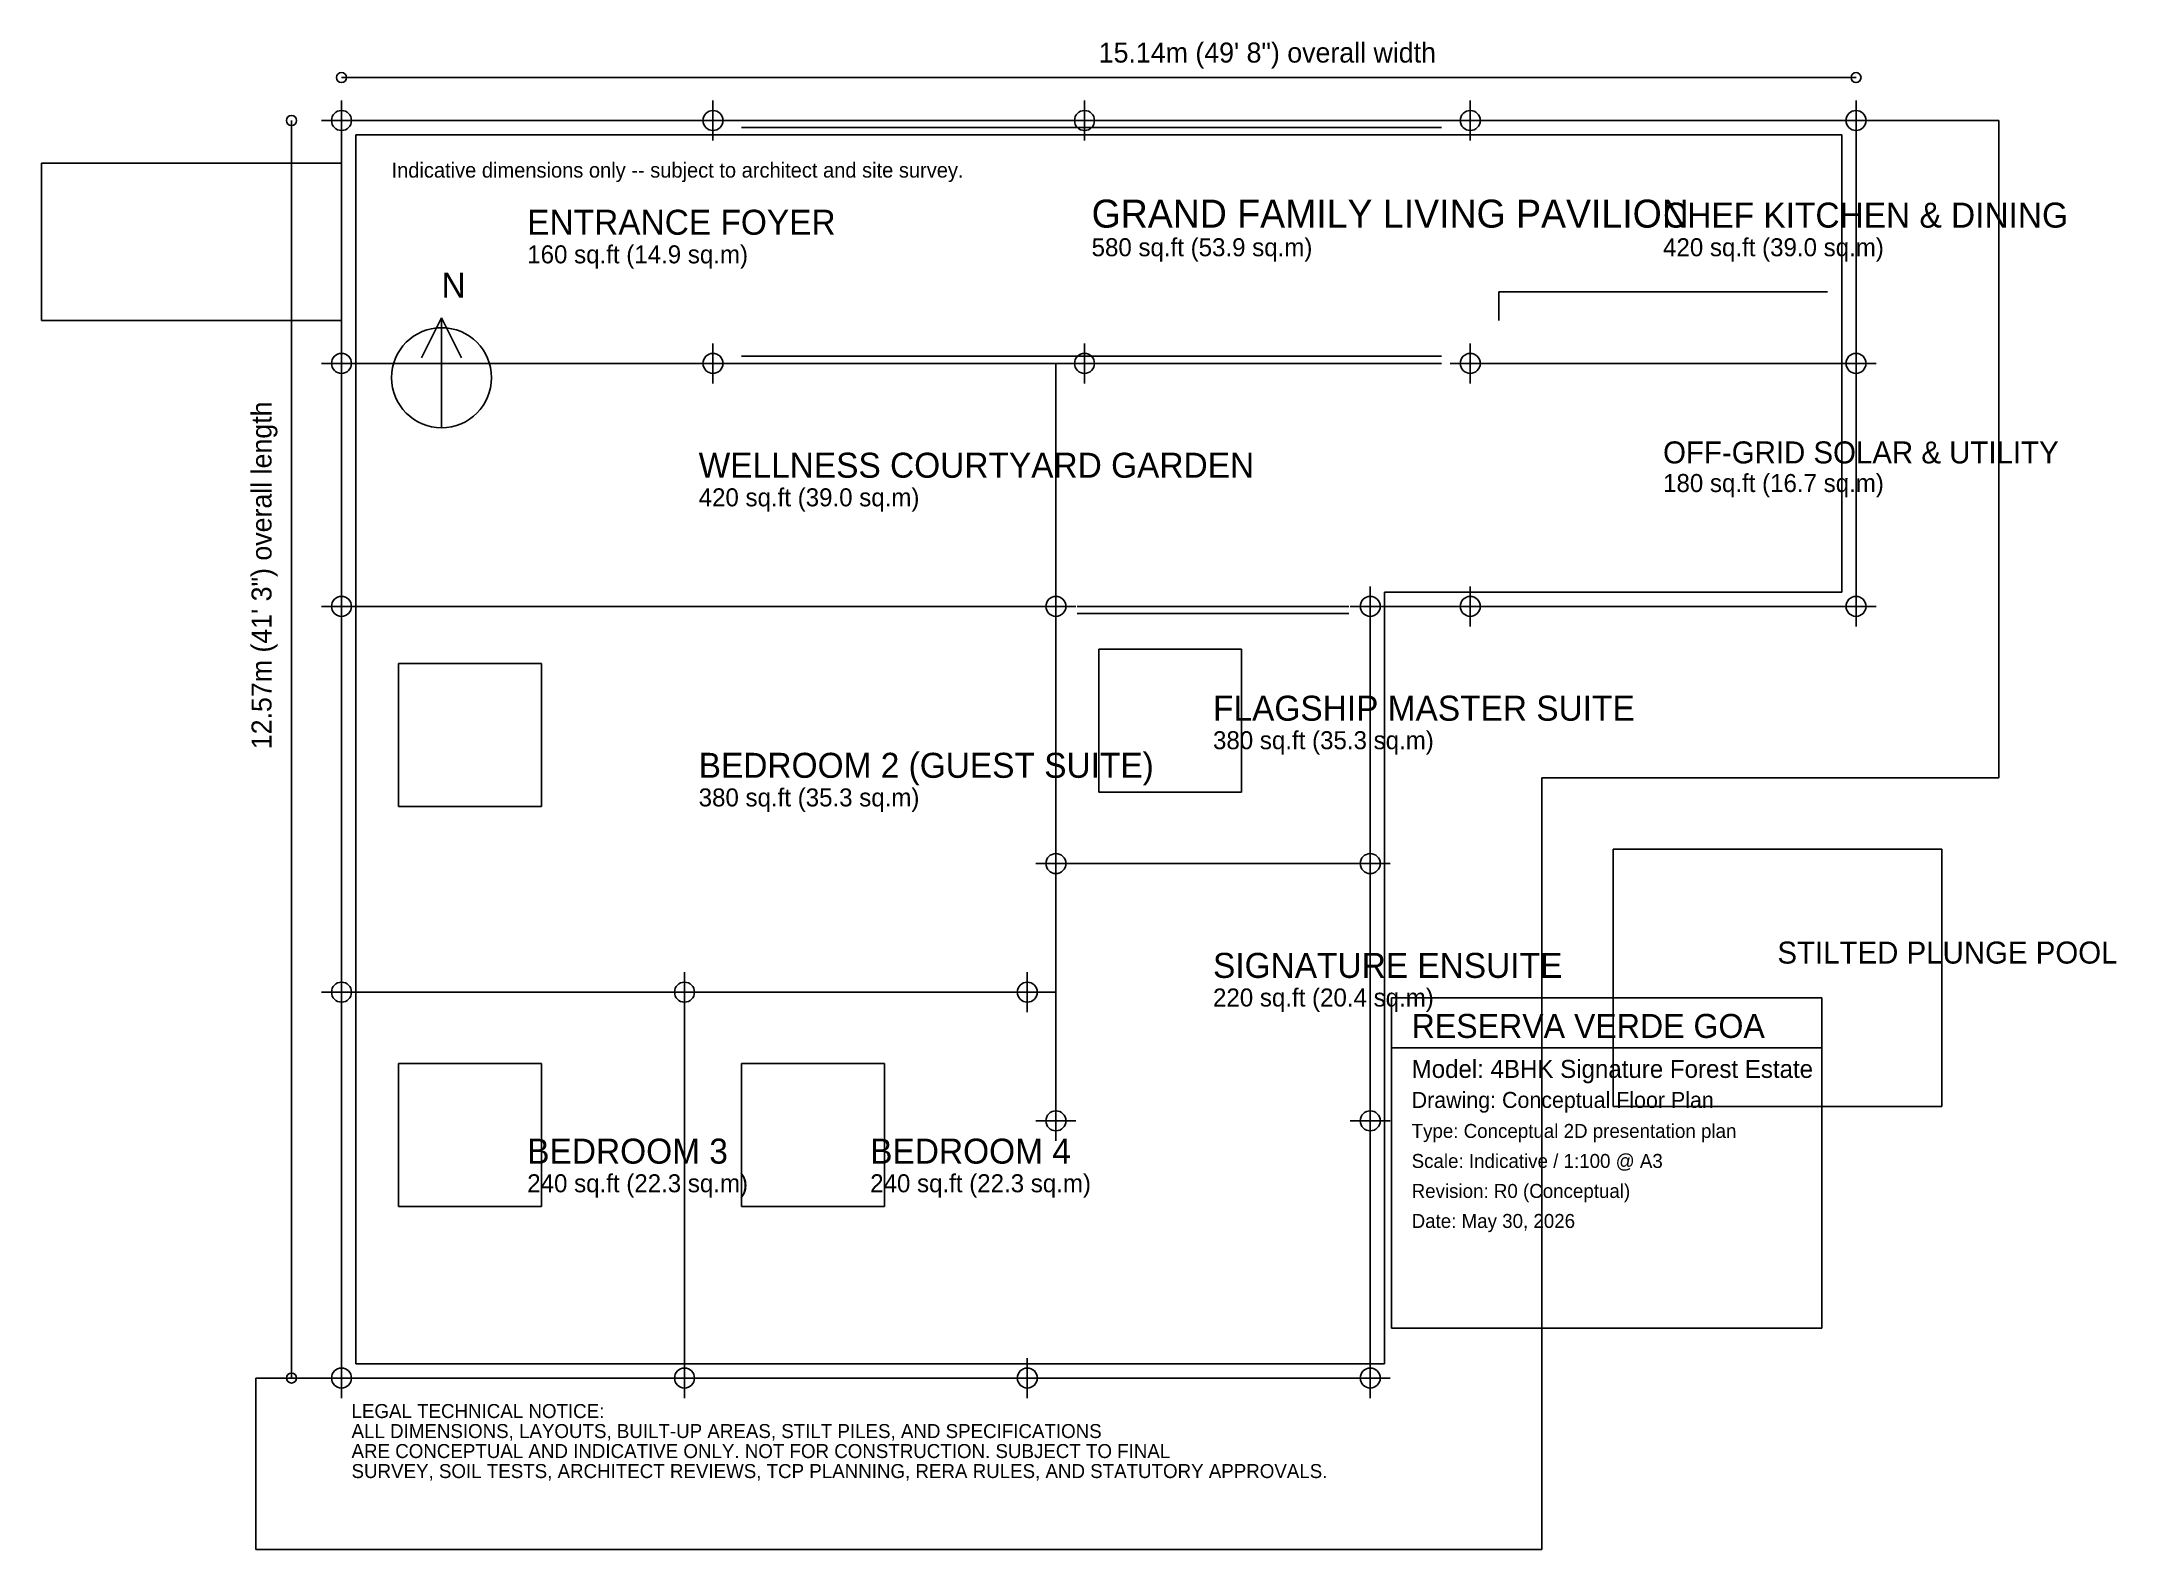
# Model space of a CAD drawing. Extents: x -3 to 17.7, y -1.7 to 13.4.
import ezdxf

# ---------------------------------------------------------------- set-up
doc = ezdxf.new("R2010")
doc.units = 0
for name, color, linetype in [('A-DECK', 30, 'CONTINUOUS'), ('A-DIMS', 8, 'CONTINUOUS'), ('A-DISCLAIMER', 8, 'CONTINUOUS'), ('A-FURN', 9, 'CONTINUOUS'), ('A-KITCHEN', 40, 'CONTINUOUS'), ('A-LANDSCAPE', 62, 'CONTINUOUS'), ('A-NORTH', 7, 'CONTINUOUS'), ('A-PATH', 22, 'CONTINUOUS'), ('A-STILT', 1, 'CONTINUOUS'), ('A-TEXT', 7, 'CONTINUOUS'), ('A-WALL-EXT', 3, 'CONTINUOUS'), ('A-WALL-INT', 4, 'CONTINUOUS'), ('A-WET', 140, 'CONTINUOUS'), ('A-WINDOW', 5, 'CONTINUOUS')]:
    doc.layers.add(name, color=color, linetype=linetype)

msp = doc.modelspace()

# ---------------------------------------------------------------- linework, layer by layer
at = {"layer": 'A-DECK'}
for p, q in [((15.143, 7.714), (15.143, 12.571)), ((15.143, 12.571), (16.571, 12.571)), ((16.571, 12.571), (16.571, 6)), ((10.286, 0), (10.286, 7.714)), ((10.286, 7.714), (15.143, 7.714)), ((16.571, 6), (12, 6)), ((12, 6), (12, -1.714)), ((-0.857, 0), (10.286, 0)), ((-0.857, -1.714), (-0.857, 0)), ((12, -1.714), (-0.857, -1.714))]:
    msp.add_line(p, q, dxfattribs=at)
at = {"layer": 'A-DIMS'}
for p, q in [((0, 13), (15.143, 13)), ((-0.5, 0), (-0.5, 12.571))]:
    msp.add_line(p, q, dxfattribs=at)
for centre in [(0, 13), (15.143, 13), (-0.5, 12.571), (-0.5, 0)]:
    msp.add_circle(centre, 0.05, dxfattribs=at)
at = {"layer": 'A-FURN'}
for p, q in [((7.571, 7.286), (9, 7.286)), ((7.571, 5.857), (7.571, 7.286)), ((9, 7.286), (9, 5.857)), ((0.571, 7.143), (2, 7.143)), ((0.571, 5.714), (0.571, 7.143)), ((2, 7.143), (2, 5.714)), ((9, 5.857), (7.571, 5.857)), ((2, 5.714), (0.571, 5.714)), ((0.571, 3.143), (2, 3.143)), ((0.571, 1.714), (0.571, 3.143)), ((2, 3.143), (2, 1.714)), ((4, 3.143), (5.429, 3.143)), ((4, 1.714), (4, 3.143)), ((5.429, 3.143), (5.429, 1.714)), ((2, 1.714), (0.571, 1.714)), ((5.429, 1.714), (4, 1.714))]:
    msp.add_line(p, q, dxfattribs=at)
at = {"layer": 'A-KITCHEN'}
for q in [(14.857, 10.857), (11.571, 10.571)]:
    msp.add_line((11.571, 10.857), q, dxfattribs=at)
at = {"layer": 'A-LANDSCAPE'}
for p, q in [((0, 10.143), (7.143, 10.143)), ((0, 7.714), (0, 10.143)), ((7.143, 10.143), (7.143, 7.714)), ((7.143, 7.714), (0, 7.714))]:
    msp.add_line(p, q, dxfattribs=at)
at = {"layer": 'A-NORTH'}
for p, q in [((1, 10.6), (0.8, 10.2)), ((1, 9.5), (1, 10.6)), ((1, 10.6), (1.2, 10.2))]:
    msp.add_line(p, q, dxfattribs=at)
msp.add_circle((1, 10), 0.5, dxfattribs=at)
at = {"layer": 'A-PATH'}
for p, q in [((-3, 12.143), (0, 12.143)), ((-3, 12.143), (-3, 10.571)), ((-3, 10.571), (0, 10.571))]:
    msp.add_line(p, q, dxfattribs=at)
at = {"layer": 'A-STILT'}
for p, q in [((0, 12.371), (0, 12.771)), ((3.714, 12.371), (3.714, 12.771)), ((7.429, 12.371), (7.429, 12.771)), ((11.286, 12.371), (11.286, 12.771)), ((15.143, 12.371), (15.143, 12.771)), ((-0.2, 12.571), (0.2, 12.571)), ((3.514, 12.571), (3.914, 12.571)), ((7.229, 12.571), (7.629, 12.571)), ((11.086, 12.571), (11.486, 12.571)), ((14.943, 12.571), (15.343, 12.571)), ((0, 9.943), (0, 10.343)), ((3.714, 9.943), (3.714, 10.343)), ((7.429, 9.943), (7.429, 10.343)), ((11.286, 9.943), (11.286, 10.343)), ((15.143, 9.943), (15.143, 10.343)), ((-0.2, 10.143), (0.2, 10.143)), ((3.514, 10.143), (3.914, 10.143)), ((7.229, 10.143), (7.629, 10.143)), ((11.086, 10.143), (11.486, 10.143)), ((14.943, 10.143), (15.343, 10.143)), ((0, 7.514), (0, 7.914)), ((7.143, 7.514), (7.143, 7.914)), ((10.286, 7.514), (10.286, 7.914)), ((11.286, 7.514), (11.286, 7.914)), ((15.143, 7.514), (15.143, 7.914)), ((-0.2, 7.714), (0.2, 7.714)), ((6.943, 7.714), (7.343, 7.714)), ((10.086, 7.714), (10.486, 7.714)), ((11.086, 7.714), (11.486, 7.714)), ((14.943, 7.714), (15.343, 7.714)), ((7.143, 4.943), (7.143, 5.343)), ((10.286, 4.943), (10.286, 5.343)), ((6.943, 5.143), (7.343, 5.143)), ((10.086, 5.143), (10.486, 5.143)), ((0, 3.657), (0, 4.057)), ((3.429, 3.657), (3.429, 4.057)), ((6.857, 3.657), (6.857, 4.057)), ((-0.2, 3.857), (0.2, 3.857)), ((3.229, 3.857), (3.629, 3.857)), ((6.657, 3.857), (7.057, 3.857)), ((7.143, 2.371), (7.143, 2.771)), ((10.286, 2.371), (10.286, 2.771)), ((6.943, 2.571), (7.343, 2.571)), ((10.086, 2.571), (10.486, 2.571)), ((-0.2, 0), (0.2, 0)), ((0, -0.2), (0, 0.2)), ((3.229, 0), (3.629, 0)), ((3.429, -0.2), (3.429, 0.2)), ((6.657, 0), (7.057, 0)), ((6.857, -0.2), (6.857, 0.2)), ((10.086, 0), (10.486, 0)), ((10.286, -0.2), (10.286, 0.2))]:
    msp.add_line(p, q, dxfattribs=at)
for centre in [(0, 12.571), (3.714, 12.571), (7.429, 12.571), (11.286, 12.571), (15.143, 12.571), (0, 10.143), (3.714, 10.143), (7.429, 10.143), (11.286, 10.143), (15.143, 10.143), (0, 7.714), (7.143, 7.714), (10.286, 7.714), (11.286, 7.714), (15.143, 7.714), (7.143, 5.143), (10.286, 5.143), (0, 3.857), (3.429, 3.857), (6.857, 3.857), (7.143, 2.571), (10.286, 2.571), (0, 0), (3.429, 0), (6.857, 0), (10.286, 0)]:
    msp.add_circle(centre, 0.1, dxfattribs=at)
at = {"layer": 'A-TEXT'}
for p, q in [((14.8, 3.8), (10.5, 3.8)), ((10.5, 3.8), (10.5, 0.5)), ((14.8, 0.5), (14.8, 3.8)), ((10.5, 3.3), (14.8, 3.3)), ((10.5, 0.5), (14.8, 0.5))]:
    msp.add_line(p, q, dxfattribs=at)
at = {"layer": 'A-WALL-EXT'}
for p, q in [((0, 12.571), (15.143, 12.571)), ((0, 0), (0, 12.571)), ((15.143, 12.571), (15.143, 7.714)), ((0.143, 12.429), (15, 12.429)), ((0.143, 0.143), (0.143, 12.429)), ((15, 12.429), (15, 7.857)), ((15.143, 7.714), (10.286, 7.714)), ((10.286, 7.714), (10.286, 0)), ((15, 7.857), (10.429, 7.857)), ((10.429, 7.857), (10.429, 0.143)), ((10.286, 0), (0, 0)), ((10.429, 0.143), (0.143, 0.143))]:
    msp.add_line(p, q, dxfattribs=at)
at = {"layer": 'A-WALL-INT'}
for p, q in [((11.286, 10.143), (15.143, 10.143)), ((7.143, 7.714), (7.143, 2.571)), ((7.143, 5.143), (10.286, 5.143)), ((0, 3.857), (7.143, 3.857)), ((3.429, 3.857), (3.429, 0))]:
    msp.add_line(p, q, dxfattribs=at)
at = {"layer": 'A-WET'}
for p, q in [((12.714, 5.286), (16, 5.286)), ((12.714, 2.714), (12.714, 5.286)), ((16, 5.286), (16, 2.714)), ((16, 2.714), (12.714, 2.714))]:
    msp.add_line(p, q, dxfattribs=at)
at = {"layer": 'A-WINDOW'}
for p, q in [((4, 12.571), (11, 12.571)), ((4, 12.5), (11, 12.5)), ((0, 12.143), (0, 11.571)), ((4, 10.214), (11, 10.214)), ((4, 10.143), (11, 10.143)), ((7.357, 7.714), (10.071, 7.714)), ((7.357, 7.643), (10.071, 7.643))]:
    msp.add_line(p, q, dxfattribs=at)

# ---------------------------------------------------------------- texts
at = {"layer": 'A-DIMS'}
for s, height, p in [('15.14m (49\' 8") overall width', 0.2, (7.571, 13.15)), ('Indicative dimensions only -- subject to architect and site survey.', 0.15, (0.5, 12))]:
    msp.add_text(s, height=height, dxfattribs=at).set_placement(p)
msp.add_text('12.57m (41\' 3") overall length', height=0.2, rotation=90, dxfattribs=at).set_placement((-0.7, 6.286))
at = {"layer": 'A-DISCLAIMER'}
for s, p in [('LEGAL TECHNICAL NOTICE:', (0.1, -0.4)), ('ALL DIMENSIONS, LAYOUTS, BUILT-UP AREAS, STILT PILES, AND SPECIFICATIONS', (0.1, -0.6)), ('ARE CONCEPTUAL AND INDICATIVE ONLY. NOT FOR CONSTRUCTION. SUBJECT TO FINAL', (0.1, -0.8)), ('SURVEY, SOIL TESTS, ARCHITECT REVIEWS, TCP PLANNING, RERA RULES, AND STATUTORY APPROVALS.', (0.1, -1))]:
    msp.add_text(s, height=0.14, dxfattribs=at).set_placement(p)
at = {"layer": 'A-NORTH'}
msp.add_text('N', height=0.25, dxfattribs=at).set_placement((1, 10.8))
at = {"layer": 'A-TEXT'}
for s, height, p in [('ENTRANCE FOYER', 0.25, (1.857, 11.429)), ('GRAND FAMILY LIVING PAVILION', 0.28, (7.5, 11.5)), ('CHEF KITCHEN & DINING', 0.25, (13.214, 11.5)), ('160 sq.ft (14.9 sq.m)', 0.18, (1.857, 11.143)), ('580 sq.ft (53.9 sq.m)', 0.18, (7.5, 11.214)), ('420 sq.ft (39.0 sq.m)', 0.18, (13.214, 11.214)), ('OFF-GRID SOLAR & UTILITY', 0.22, (13.214, 9.143)), ('WELLNESS COURTYARD GARDEN', 0.25, (3.571, 9)), ('180 sq.ft (16.7 sq.m)', 0.18, (13.214, 8.857)), ('420 sq.ft (39.0 sq.m)', 0.18, (3.571, 8.714)), ('FLAGSHIP MASTER SUITE', 0.25, (8.714, 6.571)), ('380 sq.ft (35.3 sq.m)', 0.18, (8.714, 6.286)), ('BEDROOM 2 (GUEST SUITE)', 0.25, (3.571, 6)), ('380 sq.ft (35.3 sq.m)', 0.18, (3.571, 5.714)), ('STILTED PLUNGE POOL', 0.22, (14.357, 4.143)), ('SIGNATURE ENSUITE', 0.25, (8.714, 4)), ('220 sq.ft (20.4 sq.m)', 0.18, (8.714, 3.714)), ('RESERVA VERDE GOA', 0.24, (10.7, 3.4)), ('Model: 4BHK Signature Forest Estate', 0.18, (10.7, 3)), ('Drawing: Conceptual Floor Plan', 0.16, (10.7, 2.7)), ('Type: Conceptual 2D presentation plan', 0.14, (10.7, 2.4)), ('BEDROOM 3', 0.25, (1.857, 2.143)), ('BEDROOM 4', 0.25, (5.286, 2.143)), ('Scale: Indicative / 1:100 @ A3', 0.14, (10.7, 2.1)), ('240 sq.ft (22.3 sq.m)', 0.18, (1.857, 1.857)), ('240 sq.ft (22.3 sq.m)', 0.18, (5.286, 1.857)), ('Revision: R0 (Conceptual)', 0.14, (10.7, 1.8)), ('Date: May 30, 2026', 0.14, (10.7, 1.5))]:
    msp.add_text(s, height=height, dxfattribs=at).set_placement(p)

doc.saveas('drawing.dxf')
